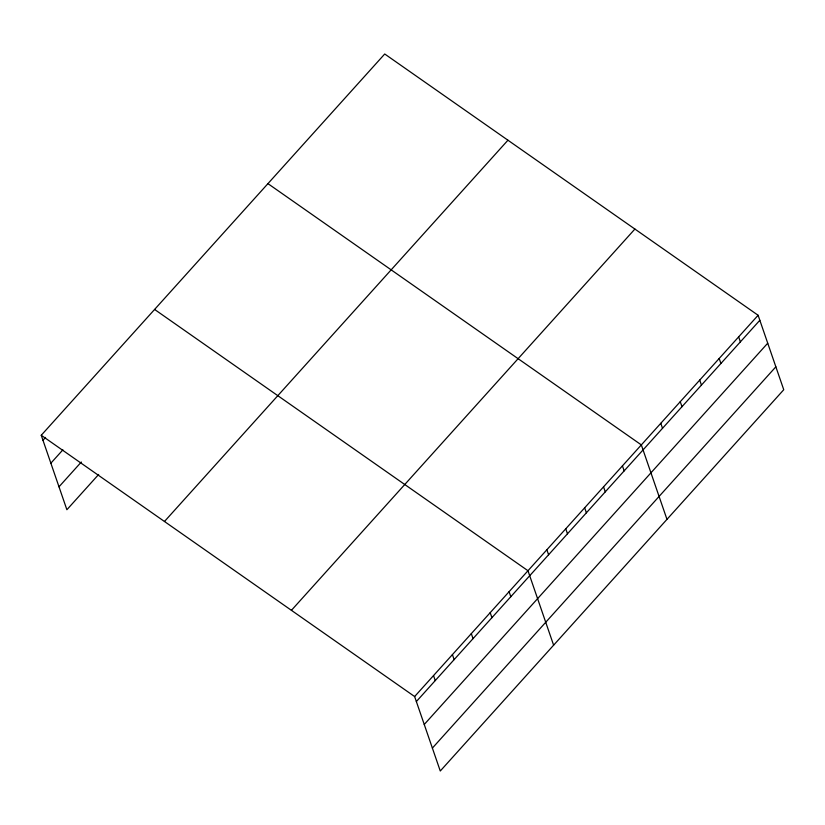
<?xml version="1.0" encoding="UTF-8"?>
<svg xmlns="http://www.w3.org/2000/svg" width="825" height="825" viewBox="0 0 825 825"><rect width="100%" height="100%" fill="white"/><g stroke="black" fill="none" stroke-linecap="round" stroke-linejoin="round"><path stroke-width="1.24" d="M41.25 435.27L384.728 53.996L758.113 315.274L783.75 389.73L440.272 771.004L414.635 696.548L41.25 435.27L66.887 509.726L98.66 474.457M42.972 440.272L45.55 437.415M50.861 463.196L62.886 449.852M58.998 486.802L81.324 462.021M164.464 521.493L507.942 140.219M291.421 610.325L634.899 229.051M414.635 696.548L758.113 315.274M416.357 701.549L759.835 320.275M424.246 724.474L767.724 343.2M432.382 748.089L775.861 366.805M267.95 183.635L641.334 444.912L666.971 519.358M154.595 309.447L527.979 570.735L553.616 645.181M738.653 336.878L740.376 341.88M719.183 358.483L720.906 363.495M699.724 380.088L701.446 385.1M680.264 401.703L681.986 406.704M660.794 423.308L662.516 428.309M622.442 465.877L624.164 470.879M603.549 486.853L605.272 491.855M584.657 507.818L586.379 512.82M565.764 528.794L567.487 533.796M546.872 549.759L548.594 554.761M509.097 591.7L510.819 596.702M490.205 612.666L491.927 617.678M471.312 633.641L473.034 638.643M452.42 654.607L454.142 659.618M433.527 675.582L435.249 680.584"/></g></svg>
